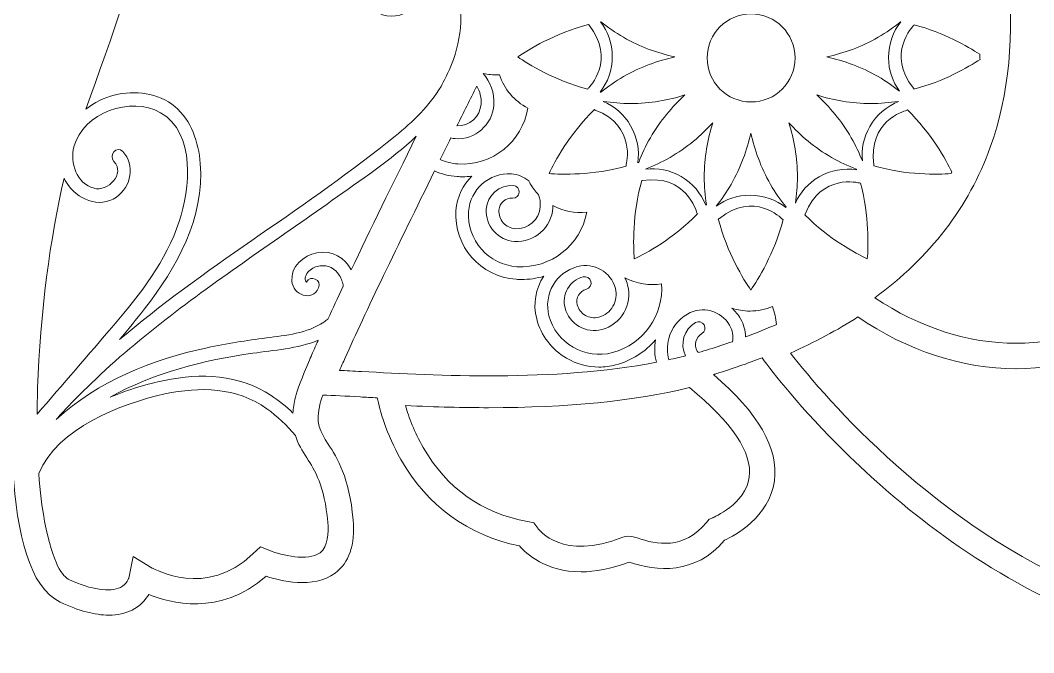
# Model space of a CAD drawing. Header units: millimetres. Extents: x -932 to 1965, y 102 to 615.
# Drawn here: x -296.1 to -136.5, y 102 to 201.6 of the extents above; entities that cross this region are included whole.
import ezdxf

# ---------------------------------------------------------------- set-up
doc = ezdxf.new("R2010")
doc.units = ezdxf.units.MM
doc.header["$MEASUREMENT"] = 0
doc.layers.add('Layer 3', color=7, linetype='Continuous')

msp = doc.modelspace()

# ---------------------------------------------------------------- linework, layer by layer
at = {"layer": 'Layer 3', "lineweight": 0}
for points, knots in [([(-36.4, 259.13), (-48.4, 274.08), (-58.77, 286.98), (-59.82, 300.35), (-61.13, 317.04), (-56.47, 330.49), (-45.98, 340.31), (-37.57, 348.19), (-25.46, 353.79), (-9.97, 356.96), (-9.97, 356.96), (-1.96, 358.59), (-1.96, 358.59), (-1.96, 358.59), (-10.03, 359.91), (-10.03, 359.91), (-10.22, 359.94), (-28.99, 362.92), (-51.86, 360.46), (-65.32, 359.02), (-77.56, 356), (-88.25, 351.5), (-101.68, 345.85), (-112.67, 337.82), (-120.93, 327.65), (-128.12, 318.79), (-132.84, 308.43), (-134.94, 296.87), (-136.74, 286.96), (-136.68, 275.85), (-134.74, 263.83), (-131.8, 245.6), (-124.97, 227.57), (-118.89, 212.93), (-118.87, 212.66), (-116.24, 206.62), (-115.33, 204.46), (-112.83, 198.58), (-110.68, 193.5), (-109.14, 189.24), (-104.93, 177.59), (-108.86, 165.07), (-119.16, 157.34), (-124.83, 153.09), (-131.96, 150.74), (-139.24, 150.73), (-139.24, 150.73), (-139.28, 150.73), (-139.28, 150.73), (-146.83, 150.73), (-154.48, 153.21), (-161.52, 157.9), (-152.81, 164.26), (-146.72, 172.18), (-143.33, 181.6), (-137.37, 198.16), (-139.76, 219.38), (-150.43, 244.66), (-159.11, 265.22), (-171.28, 283.75), (-177.83, 293.7), (-179.98, 296.98), (-181.57, 299.39), (-182.27, 300.7), (-182.21, 303.02), (-182.21, 305.42), (-182.25, 307.91), (-179.45, 306.36), (-176.87, 304.11), (-175.38, 300.84), (-175.38, 300.84), (-174.17, 298.17), (-174.17, 298.17), (-174.17, 298.17), (-172.71, 300.72), (-172.71, 300.72), (-172.56, 300.99), (-169.37, 306.71), (-171.46, 313.85), (-171.46, 313.85), (-162.58, 310.97), (-162.58, 310.97), (-162.58, 310.97), (-163.46, 313.75), (-163.46, 313.75), (-163.7, 314.5), (-168.59, 329.63), (-177.58, 337.05), (-177.58, 337.05), (-161.44, 336.63), (-161.44, 336.63), (-161.44, 336.63), (-162.84, 338.97), (-162.84, 338.97), (-163.02, 339.27), (-166.78, 345.42), (-177.08, 350.71), (-174.14, 351.19), (-171.74, 351.91), (-169.56, 353.18), (-169.56, 353.18), (-167.2, 354.56), (-167.2, 354.56), (-167.2, 354.56), (-177.9, 360.09), (-177.9, 360.09), (-173.87, 360.11), (-169.17, 360.53), (-166.96, 362.15), (-166.96, 362.15), (-164.22, 364.16), (-164.22, 364.16), (-164.22, 364.16), (-167.55, 364.83), (-167.55, 364.83), (-167.68, 364.85), (-177.34, 366.8), (-183.85, 369.14), (-161.93, 372.42), (-146.6, 377.17), (-146.44, 377.22), (-146.44, 377.22), (-141.65, 378.71), (-141.65, 378.71), (-141.65, 378.71), (-152.25, 381.74), (-152.25, 381.74), (-147.65, 383.83), (-142.81, 387.31), (-139.16, 390.23), (-139.06, 390.3), (-129.39, 398.15), (-129.04, 400.17), (-128.93, 400.8), (-129.21, 401.43), (-129.75, 401.76), (-130.74, 402.37), (-131.68, 401.67), (-132.5, 401.05), (-135.63, 398.7), (-145.97, 400.89), (-154.16, 403.47), (-151.15, 404.41), (-147.62, 406.06), (-145.66, 408.86), (-144.99, 409.82), (-144.25, 410.32), (-143.41, 410.4), (-141.84, 410.54), (-140.1, 409.19), (-139.56, 408.66), (-139.56, 408.66), (-134.6, 403.7), (-134.6, 403.7), (-134.6, 403.7), (-137.1, 410.25), (-137.1, 410.25), (-139.66, 416.98), (-143.62, 420.41), (-146.36, 422.07), (-134.16, 428.91), (-133.57, 442.11), (-133.55, 442.71), (-133.55, 442.71), (-133.5, 444.26), (-133.5, 444.26), (-133.5, 444.26), (-138.68, 444.26), (-138.68, 444.26), (-123.86, 456.31), (-120.54, 479.25), (-120.26, 481.42), (-106.05, 529.49), (-104.74, 541.47), (-107.28, 545.91), (-107.98, 547.14), (-109.04, 547.92), (-110.52, 548.28), (-123.37, 551.5), (-137.91, 544.21), (-147.85, 537.53), (-155.56, 532.35), (-161.77, 526.75), (-164.99, 523.56), (-164.91, 524.9), (-164.78, 526.5), (-164.63, 527.93), (-164.63, 527.93), (-163.93, 534.54), (-163.93, 534.54), (-163.93, 534.54), (-171.19, 522.68), (-171.19, 522.68), (-171.19, 522.68), (-177.22, 539.68), (-177.22, 539.68), (-177.22, 539.68), (-178.43, 534.86), (-178.43, 534.86), (-178.98, 532.66), (-179.7, 530.19), (-180.31, 528.38), (-185.93, 546.39), (-193.21, 550.45), (-193.53, 550.62), (-193.53, 550.62), (-195.64, 551.74), (-195.64, 551.74), (-195.64, 551.74), (-195.73, 549.35), (-195.73, 549.35), (-195.77, 548.47), (-196.08, 546.44), (-197.08, 545.04), (-201.88, 556.15), (-209.35, 561.18), (-209.68, 561.4), (-209.68, 561.4), (-210.96, 562.24), (-210.96, 562.24), (-210.96, 562.24), (-216.04, 554.19), (-216.04, 554.19), (-216.04, 554.19), (-221.67, 570.14), (-221.67, 570.14), (-221.67, 570.14), (-233.76, 559.5), (-233.76, 559.5), (-233.76, 559.5), (-235.45, 567.07), (-235.45, 567.07), (-235.45, 567.07), (-236.65, 567.07), (-236.65, 567.07), (-237.02, 567.07), (-245.18, 566.98), (-253.12, 559.43), (-252.88, 561.43), (-252.38, 564.26), (-251.83, 566.73), (-251.83, 566.73), (-251.45, 568.46), (-251.45, 568.46), (-251.45, 568.46), (-253.22, 568.55), (-253.22, 568.55), (-253.53, 568.57), (-260.49, 568.8), (-271.98, 560.03), (-273.51, 570.89), (-280.23, 608.41), (-290.76, 613.34), (-294.36, 615.02), (-298.38, 612.59), (-301.84, 609.99), (-302.49, 609.5), (-303.17, 608.94), (-303.85, 608.34), (-311.3, 601.73), (-319.71, 588.76), (-327.69, 575.73), (-339.94, 555.71), (-341.56, 529.21), (-341.72, 519.72), (-341.72, 519.72), (-349.21, 526.77), (-349.21, 526.77), (-349.21, 526.77), (-350.01, 524.68), (-350.01, 524.68), (-352.21, 518.9), (-351.94, 509.75), (-351.74, 503.07), (-351.68, 501.22), (-351.62, 499.21), (-351.65, 497.77), (-356.1, 501.61), (-364.76, 502.88), (-365.16, 502.94), (-365.16, 502.94), (-367.98, 503.34), (-367.98, 503.34), (-367.98, 503.34), (-366.72, 500.79), (-366.72, 500.79), (-366.7, 500.74), (-364.41, 496.04), (-364.41, 488.96), (-364.41, 486.06), (-363.43, 482.97), (-362.57, 480.25), (-361.74, 477.61), (-360.8, 474.62), (-361.52, 473.57), (-361.86, 473.07), (-362.78, 472.91), (-363.5, 472.87), (-370.65, 472.41), (-381.52, 482.24), (-381.63, 482.34), (-381.63, 482.34), (-384.25, 484.74), (-384.25, 484.74), (-384.25, 484.74), (-384.14, 481.18), (-384.14, 481.18), (-383.7, 467.6), (-379.11, 459.93), (-372.41, 451.96), (-374.14, 452.63), (-376.2, 453.55), (-378.02, 454.46), (-378.02, 454.46), (-382.12, 456.52), (-382.12, 456.52), (-382.12, 456.52), (-380.03, 452.44), (-380.03, 452.44), (-379.7, 451.79), (-371.76, 436.55), (-353.95, 418.74), (-353.44, 418.23), (-352.92, 417.72), (-352.4, 417.21), (-355.24, 416.99), (-359.74, 417.35), (-363.32, 421), (-363.32, 421), (-367.36, 425.12), (-367.36, 425.12), (-367.36, 425.12), (-365.84, 419.56), (-365.84, 419.56), (-365.73, 419.15), (-363.59, 411.56), (-358.23, 406.83), (-360.07, 406.76), (-362.01, 406.6), (-363.41, 406.24), (-363.41, 406.24), (-364.99, 405.83), (-364.99, 405.83), (-364.99, 405.83), (-364.45, 404.29), (-364.45, 404.29), (-364.32, 403.92), (-363.62, 402.34), (-360.51, 399.94), (-365.1, 399.71), (-371.6, 398.86), (-374.76, 396.04), (-376.44, 394.54), (-377.56, 393.36), (-378.46, 392.42), (-379.93, 390.86), (-380.54, 390.21), (-382.02, 389.84), (-382.02, 389.84), (-384.52, 389.22), (-384.52, 389.22), (-384.52, 389.22), (-382.73, 387.35), (-382.73, 387.35), (-382.57, 387.17), (-379.92, 384.48), (-375.17, 383.13), (-377.81, 381.74), (-380.28, 379.63), (-381.45, 376.46), (-381.45, 376.46), (-381.97, 375.06), (-381.97, 375.06), (-381.97, 375.06), (-380.58, 374.53), (-380.58, 374.53), (-380.29, 374.42), (-379.08, 373.98), (-377.48, 373.6), (-380.52, 371.81), (-383.7, 368.98), (-385.28, 364.61), (-388.1, 356.8), (-393.68, 356), (-393.9, 355.97), (-393.9, 355.97), (-401.29, 355.15), (-401.29, 355.15), (-401.29, 355.15), (-394.16, 353.04), (-394.16, 353.04), (-393.34, 352.8), (-388, 351.27), (-383.24, 351.03), (-386.07, 348.3), (-389.57, 343.94), (-390.76, 338.27), (-390.76, 338.27), (-391.18, 336.27), (-391.18, 336.27), (-391.18, 336.27), (-389.15, 336.46), (-389.15, 336.46), (-388.97, 336.48), (-385.48, 336.84), (-381.67, 338.85), (-382.48, 332.33), (-383.28, 317.9), (-376.14, 309.38), (-376.14, 309.38), (-374.2, 307.06), (-374.2, 307.06), (-374.2, 307.06), (-372.29, 315.46), (-372.29, 315.46), (-371.4, 312.91), (-370.16, 309.64), (-368.54, 306.09), (-373.3, 272.88), (-364.41, 241.4), (-356.55, 213.61), (-349.63, 189.11), (-343.65, 167.93), (-347.52, 149.8), (-352.04, 145.12), (-359.14, 136.68), (-358.34, 130.44), (-358.09, 128.47), (-357.03, 126.87), (-355.3, 125.83), (-352.26, 124), (-349.63, 124.01), (-347.68, 124.65), (-347.81, 122.06), (-347.44, 118.54), (-344.98, 116.36), (-342.3, 113.99), (-337.94, 113.88), (-332.03, 116.03), (-330.44, 114.78), (-326.43, 112.08), (-321.41, 112.08), (-320.75, 112.08), (-320.06, 112.13), (-319.36, 112.23), (-314.11, 113.02), (-309.49, 116.81), (-305.65, 123.49), (-301.15, 130.41), (-300.18, 137.67), (-300.72, 147.07), (-299.36, 147.07), (-298, 147), (-297.24, 146.95), (-297.29, 145.91), (-297.34, 144.87), (-297.37, 143.83), (-297.52, 139.66), (-297.53, 135.19), (-297.27, 130.89), (-297.28, 130.78), (-297.27, 130.69), (-297.26, 130.6), (-296.66, 120.96), (-294.69, 112.25), (-289.81, 109.97), (-286.9, 108.61), (-284.34, 107.93), (-282.15, 107.93), (-280.79, 107.93), (-279.58, 108.2), (-278.51, 108.73), (-277.24, 109.36), (-276.38, 110.31), (-275.84, 111.19), (-272.59, 109.85), (-264.68, 107.66), (-257.39, 114.05), (-255.26, 113.36), (-249.95, 112), (-246.53, 114.53), (-244.3, 116.16), (-243.35, 118.99), (-243.69, 122.93), (-244.26, 129.61), (-246.2, 132.65), (-247.61, 134.87), (-248.93, 136.93), (-249.65, 138.07), (-248.88, 141.32), (-248.82, 141.56), (-248.7, 141.96), (-248.47, 142.58), (-246.8, 142.52), (-244.8, 142.41), (-242.57, 142.29), (-241.71, 142.24), (-240.81, 142.19), (-239.89, 142.14), (-239.49, 140.27), (-238.47, 136.48), (-236.16, 132.43), (-232, 125.13), (-225.55, 120.44), (-217.5, 118.84), (-216.44, 117.62), (-213.34, 114.75), (-207.77, 114.75), (-205.62, 114.75), (-203.11, 115.17), (-200.21, 116.28), (-195.9, 114.8), (-189.83, 114.23), (-185.17, 119.72), (-183.66, 120.41), (-178.13, 123.33), (-177.33, 129.08), (-176.63, 134.16), (-179.86, 139.78), (-186.94, 145.81), (-186.77, 145.86), (-186.59, 145.91), (-186.41, 145.96), (-183.93, 146.73), (-181.56, 147.55), (-179.28, 148.44), (-177.65, 146.22), (-173.19, 140.46), (-166.24, 133.62), (-158.19, 125.68), (-145.16, 114.81), (-128.84, 108.05), (-120.27, 104.49), (-107.21, 102.01), (-92.62, 102.01), (-73.42, 102.01), (-51.59, 106.31), (-33.86, 118.13), (-23.86, 124.8), (-16.03, 133.35), (-10.59, 143.55), (-4.5, 154.97), (-1.4, 168.52), (-1.37, 183.83), (-1.31, 215.45), (-19.95, 238.66), (-36.4, 259.13)], [0, 0, 0, 0, 1, 1, 1, 2, 2, 2, 3, 3, 3, 4, 4, 4, 5, 5, 5, 6, 6, 6, 7, 7, 7, 8, 8, 8, 9, 9, 9, 10, 10, 10, 11, 11, 11, 12, 12, 12, 13, 13, 13, 14, 14, 14, 15, 15, 15, 16, 16, 16, 17, 17, 17, 18, 18, 18, 19, 19, 19, 20, 20, 20, 21, 21, 21, 22, 22, 22, 23, 23, 23, 24, 24, 24, 25, 25, 25, 26, 26, 26, 27, 27, 27, 28, 28, 28, 29, 29, 29, 30, 30, 30, 31, 31, 31, 32, 32, 32, 33, 33, 33, 34, 34, 34, 35, 35, 35, 36, 36, 36, 37, 37, 37, 38, 38, 38, 39, 39, 39, 40, 40, 40, 41, 41, 41, 42, 42, 42, 43, 43, 43, 44, 44, 44, 45, 45, 45, 46, 46, 46, 47, 47, 47, 48, 48, 48, 49, 49, 49, 50, 50, 50, 51, 51, 51, 52, 52, 52, 53, 53, 53, 54, 54, 54, 55, 55, 55, 56, 56, 56, 57, 57, 57, 58, 58, 58, 59, 59, 59, 60, 60, 60, 61, 61, 61, 62, 62, 62, 63, 63, 63, 64, 64, 64, 65, 65, 65, 66, 66, 66, 67, 67, 67, 68, 68, 68, 69, 69, 69, 70, 70, 70, 71, 71, 71, 72, 72, 72, 73, 73, 73, 74, 74, 74, 75, 75, 75, 76, 76, 76, 77, 77, 77, 78, 78, 78, 79, 79, 79, 80, 80, 80, 81, 81, 81, 82, 82, 82, 83, 83, 83, 84, 84, 84, 85, 85, 85, 86, 86, 86, 87, 87, 87, 88, 88, 88, 89, 89, 89, 90, 90, 90, 91, 91, 91, 92, 92, 92, 93, 93, 93, 94, 94, 94, 95, 95, 95, 96, 96, 96, 97, 97, 97, 98, 98, 98, 99, 99, 99, 100, 100, 100, 101, 101, 101, 102, 102, 102, 103, 103, 103, 104, 104, 104, 105, 105, 105, 106, 106, 106, 107, 107, 107, 108, 108, 108, 109, 109, 109, 110, 110, 110, 111, 111, 111, 112, 112, 112, 113, 113, 113, 114, 114, 114, 115, 115, 115, 116, 116, 116, 117, 117, 117, 118, 118, 118, 119, 119, 119, 120, 120, 120, 121, 121, 121, 122, 122, 122, 123, 123, 123, 124, 124, 124, 125, 125, 125, 126, 126, 126, 127, 127, 127, 128, 128, 128, 129, 129, 129, 130, 130, 130, 131, 131, 131, 132, 132, 132, 133, 133, 133, 134, 134, 134, 135, 135, 135, 136, 136, 136, 137, 137, 137, 138, 138, 138, 139, 139, 139, 140, 140, 140, 141, 141, 141, 142, 142, 142, 143, 143, 143, 144, 144, 144, 145, 145, 145, 146, 146, 146, 147, 147, 147, 148, 148, 148, 149, 149, 149, 150, 150, 150, 151, 151, 151, 152, 152, 152, 153, 153, 153, 154, 154, 154, 155, 155, 155, 156, 156, 156, 157, 157, 157, 158, 158, 158, 159, 159, 159, 160, 160, 160, 161, 161, 161, 162, 162, 162, 163, 163, 163, 164, 164, 164, 165, 165, 165, 166, 166, 166, 167, 167, 167, 168, 168, 168, 169, 169, 169, 170, 170, 170, 171, 171, 171, 172, 172, 172, 173, 173, 173, 174, 174, 174, 175, 175, 175, 176, 176, 176, 177, 177, 177, 178, 178, 178, 179, 179, 179, 180, 180, 180, 181, 181, 181, 182, 182, 182, 182]), ([(-267.76, 179.05), (-268.03, 182.34), (-269.14, 185.84), (-271.76, 188.01), (-274.37, 190.17), (-278.09, 190.61), (-281.3, 189.8), (-282.89, 189.41), (-284.44, 188.62), (-285.8, 187.57), (-277.65, 209.53), (-269.01, 238.89), (-267.64, 243.57), (-258.59, 250.79), (-256.76, 256.31), (-256.01, 260.84), (-255.53, 260.15), (-255.18, 259.31), (-255.18, 258.31), (-255.18, 258.31), (-255.18, 254.72), (-255.18, 254.72), (-255.18, 254.72), (-251.81, 255.96), (-251.81, 255.96), (-251.26, 256.16), (-238.54, 261.02), (-230.37, 278.7), (-229.28, 276.89), (-228.3, 274.63), (-228.3, 272.36), (-228.3, 272.36), (-228.3, 267.55), (-228.3, 267.55), (-228.3, 267.55), (-224.36, 270.32), (-224.36, 270.32), (-224.11, 270.49), (-218.49, 274.54), (-215.02, 284.3), (-213.59, 282.64), (-211.94, 280.46), (-210.67, 278.03), (-210.67, 278.03), (-207.59, 272.11), (-207.59, 272.11), (-207.59, 272.11), (-206.02, 278.6), (-206.02, 278.6), (-205.95, 278.91), (-204.36, 285.65), (-205.16, 292.61), (-202.64, 290.74), (-199.96, 288.29), (-198.72, 285.62), (-198.72, 285.62), (-196.21, 280.18), (-196.21, 280.18), (-196.21, 280.18), (-194.11, 285.79), (-194.11, 285.79), (-193.97, 286.17), (-190.68, 295.15), (-191.72, 309.99), (-190.2, 309.74), (-188.27, 309.33), (-186.27, 308.61), (-185.76, 284.58), (-189.62, 269.5), (-202.62, 244.54), (-204.63, 240.67), (-207.21, 235.68), (-210.13, 230), (-210.95, 231.52), (-212.4, 232.79), (-213.99, 233.34), (-217.8, 234.65), (-221.76, 232.97), (-224.08, 229.8), (-226.94, 225.88), (-227.13, 220.97), (-226.87, 216.3), (-226.73, 213.9), (-226.58, 211.52), (-226.5, 209.15), (-226.58, 209.28), (-226.65, 209.41), (-226.74, 209.54), (-229.02, 212.99), (-233.25, 215.06), (-237.3, 213.55), (-241.18, 212.1), (-243.7, 207.29), (-240.8, 203.71), (-238.14, 200.44), (-232.26, 202.98), (-233.67, 207.21), (-234.1, 208.5), (-236.1, 207.81), (-235.67, 206.52), (-235.28, 205.36), (-236.42, 204.19), (-237.6, 204.2), (-238.59, 204.2), (-239.35, 205.08), (-239.68, 205.93), (-240.41, 207.86), (-239.45, 209.84), (-237.81, 210.94), (-233.96, 213.5), (-229.43, 210.78), (-227.74, 207.01), (-225.89, 202.9), (-226.81, 197.88), (-228.48, 193.85), (-228.92, 192.96), (-229.37, 192.07), (-229.81, 191.18), (-231.65, 188.11), (-234.24, 185.64), (-237.06, 183.35), (-250.68, 172.28), (-265.98, 163.46), (-279.45, 152.17), (-279.79, 151.88), (-280.13, 151.6), (-280.46, 151.31), (-279.14, 152.9), (-277.83, 154.5), (-276.55, 156.13), (-271.47, 162.63), (-267.06, 170.52), (-267.76, 179.05)], [0, 0, 0, 0, 1, 1, 1, 2, 2, 2, 3, 3, 3, 4, 4, 4, 5, 5, 5, 6, 6, 6, 7, 7, 7, 8, 8, 8, 9, 9, 9, 10, 10, 10, 11, 11, 11, 12, 12, 12, 13, 13, 13, 14, 14, 14, 15, 15, 15, 16, 16, 16, 17, 17, 17, 18, 18, 18, 19, 19, 19, 20, 20, 20, 21, 21, 21, 22, 22, 22, 23, 23, 23, 24, 24, 24, 25, 25, 25, 26, 26, 26, 27, 27, 27, 28, 28, 28, 29, 29, 29, 30, 30, 30, 31, 31, 31, 32, 32, 32, 33, 33, 33, 34, 34, 34, 35, 35, 35, 36, 36, 36, 37, 37, 37, 38, 38, 38, 39, 39, 39, 40, 40, 40, 41, 41, 41, 42, 42, 42, 43, 43, 43, 44, 44, 44, 44]), ([(-14.12, 145.43), (-19.24, 135.82), (-26.63, 127.76), (-36.08, 121.46), (-52.74, 110.35), (-72, 107.05), (-85.21, 106.24), (-100.93, 105.28), (-116.67, 107.33), (-127.31, 111.74), (-151.91, 121.93), (-169.09, 141.86), (-174.82, 149.19), (-170.99, 150.89), (-167.42, 152.8), (-164.18, 154.87), (-156.36, 149.54), (-147.76, 146.73), (-139.28, 146.73), (-139.28, 146.73), (-139.23, 146.73), (-139.23, 146.73), (-131.1, 146.74), (-123.12, 149.37), (-116.76, 154.14), (-105.02, 162.95), (-100.56, 177.26), (-105.38, 190.6), (-106.95, 194.97), (-109.13, 200.09), (-111.65, 206.03), (-113.25, 209.8), (-114.99, 213.91), (-116.76, 218.28), (-115.75, 232.04), (-106.96, 244.13), (-95.48, 251.71), (-83.47, 259.63), (-68.13, 262.83), (-54.05, 259.51), (-46.4, 257.7), (-39.91, 253.71), (-33.62, 249.23), (-19.34, 231.06), (-5.32, 210.38), (-5.37, 183.84), (-5.4, 169.19), (-8.34, 156.27), (-14.12, 145.43)], [0, 0, 0, 0, 1, 1, 1, 2, 2, 2, 3, 3, 3, 4, 4, 4, 5, 5, 5, 6, 6, 6, 7, 7, 7, 8, 8, 8, 9, 9, 9, 10, 10, 10, 11, 11, 11, 12, 12, 12, 13, 13, 13, 14, 14, 14, 15, 15, 15, 16, 16, 16, 16]), ([(-204.65, 201.36), (-203.57, 200.48), (-202.39, 199.65), (-201.11, 198.91), (-198.45, 197.37), (-195.66, 196.41), (-193.04, 195.81), (-195.66, 195.21), (-198.45, 194.25), (-201.11, 192.71), (-202.39, 191.97), (-203.57, 191.14), (-204.65, 190.26), (-204.69, 190.27), (-204.73, 190.28), (-204.77, 190.29), (-203.58, 191.83), (-202.86, 193.77), (-202.86, 195.87), (-202.86, 197.92), (-203.54, 199.82), (-204.7, 201.35), (-204.68, 201.35), (-204.67, 201.36), (-204.65, 201.36)], [0, 0, 0, 0, 1, 1, 1, 2, 2, 2, 3, 3, 3, 4, 4, 4, 5, 5, 5, 6, 6, 6, 7, 7, 7, 8, 8, 8, 8]), ([(-187.93, 195.65), (-187.93, 199.48), (-184.83, 202.58), (-181, 202.58), (-177.18, 202.58), (-174.07, 199.48), (-174.07, 195.65), (-174.07, 191.82), (-177.18, 188.72), (-181, 188.72), (-184.83, 188.72), (-187.93, 191.82), (-187.93, 195.65)], [0, 0, 0, 0, 1, 1, 1, 2, 2, 2, 3, 3, 3, 4, 4, 4, 4]), ([(-157.62, 190.4), (-158.66, 191.23), (-159.78, 192.01), (-160.99, 192.71), (-163.65, 194.25), (-166.43, 195.21), (-169.05, 195.81), (-166.43, 196.41), (-163.65, 197.37), (-160.99, 198.91), (-159.71, 199.65), (-158.53, 200.48), (-157.45, 201.36), (-157.44, 201.36), (-157.43, 201.36), (-157.42, 201.35), (-158.63, 199.81), (-159.36, 197.86), (-159.36, 195.74), (-159.36, 193.75), (-158.71, 191.9), (-157.62, 190.4)], [0, 0, 0, 0, 1, 1, 1, 2, 2, 2, 3, 3, 3, 4, 4, 4, 5, 5, 5, 6, 6, 6, 7, 7, 7, 7]), ([(-206.59, 200.92), (-206.57, 200.89), (-206.56, 200.85), (-206.53, 200.82), (-202.22, 195.39), (-206.46, 191.07), (-206.65, 190.88), (-206.69, 190.84), (-206.72, 190.79), (-206.74, 190.74), (-212.01, 192.12), (-216.13, 194.7), (-217.74, 195.81), (-216.12, 196.93), (-211.93, 199.55), (-206.59, 200.92)], [0, 0, 0, 0, 1, 1, 1, 2, 2, 2, 3, 3, 3, 4, 4, 4, 5, 5, 5, 5]), ([(-144.93, 195.42), (-146.83, 194.18), (-150.63, 191.97), (-155.37, 190.73), (-155.38, 190.79), (-155.4, 190.85), (-155.44, 190.9), (-159.76, 196.32), (-155.51, 200.65), (-155.33, 200.83), (-155.32, 200.84), (-155.31, 200.86), (-155.3, 200.87), (-150.65, 199.64), (-146.9, 197.48), (-144.99, 196.24), (-144.99, 195.96), (-144.97, 195.69), (-144.93, 195.42)], [0, 0, 0, 0, 1, 1, 1, 2, 2, 2, 3, 3, 3, 4, 4, 4, 5, 5, 5, 6, 6, 6, 6]), ([(-228.28, 183.05), (-228.06, 183.01), (-227.83, 182.97), (-227.59, 182.95), (-224.46, 182.74), (-221.74, 185.12), (-221.53, 188.26), (-221.41, 190.14), (-222.06, 191.89), (-223.21, 193.21), (-223.21, 193.21), (-223.2, 193.21), (-223.2, 193.21), (-222.43, 193.06), (-221.64, 192.98), (-220.84, 192.98), (-220.77, 192.98), (-220.71, 192.99), (-220.64, 192.99), (-219.89, 190.72), (-218.27, 188.85), (-216.17, 187.76), (-217.01, 182.49), (-221.76, 178.62), (-227.19, 178.97), (-228.18, 179.04), (-229.11, 179.28), (-229.96, 179.66), (-229.41, 180.78), (-228.85, 181.92), (-228.28, 183.05)], [0, 0, 0, 0, 1, 1, 1, 2, 2, 2, 3, 3, 3, 4, 4, 4, 5, 5, 5, 6, 6, 6, 7, 7, 7, 8, 8, 8, 9, 9, 9, 10, 10, 10, 10]), ([(-223.53, 188.39), (-223.66, 186.4), (-225.36, 184.88), (-227.34, 184.95), (-226.31, 187.02), (-225.26, 189.11), (-224.21, 191.21), (-223.7, 190.37), (-223.46, 189.39), (-223.53, 188.39)], [0, 0, 0, 0, 1, 1, 1, 2, 2, 2, 3, 3, 3, 3]), ([(-293.37, 143.69), (-292.98, 155.25), (-291.38, 167.6), (-289.21, 176.74), (-289.09, 176.5), (-288.96, 176.26), (-288.81, 176.02), (-287.2, 173.44), (-283.69, 171.84), (-280.97, 173.75), (-278.62, 175.41), (-277.94, 178.8), (-279.97, 180.94), (-280.91, 181.92), (-282.28, 180.31), (-281.35, 179.33), (-279.5, 177.39), (-282.36, 174.56), (-284.49, 175.13), (-287.23, 175.86), (-288.31, 179.18), (-287.65, 181.67), (-286.2, 187.04), (-278.72, 189.71), (-274.02, 187.02), (-268.41, 183.82), (-269.4, 174.98), (-271.08, 169.88), (-273.11, 163.7), (-277.21, 158.49), (-281.38, 153.6), (-285.38, 148.9), (-289.42, 144.24), (-293.46, 139.57), (-293.45, 140.92), (-293.42, 142.29), (-293.37, 143.69)], [0, 0, 0, 0, 1, 1, 1, 2, 2, 2, 3, 3, 3, 4, 4, 4, 5, 5, 5, 6, 6, 6, 7, 7, 7, 8, 8, 8, 9, 9, 9, 10, 10, 10, 11, 11, 11, 12, 12, 12, 12]), ([(-199.98, 184.98), (-201, 186.75), (-202.53, 188.05), (-204.28, 188.8), (-204.27, 188.81), (-204.27, 188.81), (-204.26, 188.82), (-202.88, 188.6), (-201.45, 188.47), (-199.97, 188.47), (-196.9, 188.47), (-194, 189.02), (-191.43, 189.82), (-193.4, 187.99), (-195.33, 185.76), (-196.87, 183.09), (-197.61, 181.81), (-198.22, 180.51), (-198.71, 179.2), (-198.76, 179.19), (-198.8, 179.17), (-198.85, 179.16), (-198.57, 181.1), (-198.92, 183.15), (-199.98, 184.98)], [0, 0, 0, 0, 1, 1, 1, 2, 2, 2, 3, 3, 3, 4, 4, 4, 5, 5, 5, 6, 6, 6, 7, 7, 7, 8, 8, 8, 8]), ([(-163.48, 179.44), (-163.96, 180.66), (-164.53, 181.89), (-165.22, 183.09), (-166.76, 185.76), (-168.69, 187.99), (-170.66, 189.82), (-168.09, 189.02), (-165.2, 188.47), (-162.12, 188.47), (-160.65, 188.47), (-159.21, 188.6), (-157.84, 188.82), (-157.82, 188.8), (-157.81, 188.79), (-157.79, 188.78), (-159.63, 188.04), (-161.24, 186.72), (-162.3, 184.88), (-163.29, 183.17), (-163.66, 181.27), (-163.48, 179.44)], [0, 0, 0, 0, 1, 1, 1, 2, 2, 2, 3, 3, 3, 4, 4, 4, 5, 5, 5, 6, 6, 6, 7, 7, 7, 7]), ([(-200.68, 178.59), (-205.97, 177.13), (-210.87, 177.3), (-212.83, 177.46), (-211.98, 179.26), (-209.64, 183.65), (-205.67, 187.52), (-205.63, 187.49), (-205.6, 187.47), (-205.55, 187.45), (-199.1, 184.91), (-200.62, 179.04), (-200.68, 178.79), (-200.7, 178.72), (-200.7, 178.66), (-200.68, 178.59)], [0, 0, 0, 0, 1, 1, 1, 2, 2, 2, 3, 3, 3, 4, 4, 4, 5, 5, 5, 5]), ([(-149.51, 177.44), (-151.64, 177.29), (-156.48, 177.18), (-161.66, 178.66), (-161.65, 178.71), (-161.64, 178.76), (-161.65, 178.82), (-162.68, 185.67), (-156.84, 187.3), (-156.59, 187.36), (-156.51, 187.38), (-156.44, 187.43), (-156.39, 187.49), (-152.6, 183.78), (-150.31, 179.61), (-149.38, 177.7), (-149.43, 177.62), (-149.47, 177.53), (-149.51, 177.44)], [0, 0, 0, 0, 1, 1, 1, 2, 2, 2, 3, 3, 3, 4, 4, 4, 5, 5, 5, 6, 6, 6, 6]), ([(-188.04, 172.6), (-188.07, 172.56), (-188.1, 172.53), (-188.14, 172.49), (-188.87, 174.32), (-190.2, 175.94), (-192.04, 177), (-193.79, 178.01), (-195.74, 178.37), (-197.62, 178.16), (-196.33, 178.65), (-195.03, 179.26), (-193.77, 179.99), (-191.1, 181.53), (-188.87, 183.45), (-187.04, 185.42), (-187.84, 182.86), (-188.39, 179.96), (-188.39, 176.89), (-188.39, 175.41), (-188.26, 173.98), (-188.04, 172.6)], [0, 0, 0, 0, 1, 1, 1, 2, 2, 2, 3, 3, 3, 4, 4, 4, 5, 5, 5, 6, 6, 6, 7, 7, 7, 7]), ([(-168.33, 179.99), (-167.05, 179.25), (-165.74, 178.64), (-164.44, 178.14), (-164.43, 178.12), (-164.42, 178.09), (-164.41, 178.06), (-166.37, 178.35), (-168.44, 178), (-170.29, 176.94), (-172, 175.95), (-173.27, 174.48), (-174.03, 172.81), (-173.82, 174.12), (-173.7, 175.48), (-173.7, 176.89), (-173.7, 179.96), (-174.26, 182.86), (-175.05, 185.42), (-173.23, 183.45), (-171, 181.53), (-168.33, 179.99)], [0, 0, 0, 0, 1, 1, 1, 2, 2, 2, 3, 3, 3, 4, 4, 4, 5, 5, 5, 6, 6, 6, 7, 7, 7, 7]), ([(-175.52, 172.09), (-177.08, 173.32), (-179.04, 174.05), (-181.17, 174.05), (-183.16, 174.05), (-185, 173.41), (-186.51, 172.32), (-185.66, 173.37), (-184.86, 174.51), (-184.15, 175.75), (-182.61, 178.41), (-181.65, 181.2), (-181.05, 183.81), (-180.45, 181.2), (-179.48, 178.41), (-177.95, 175.75), (-177.21, 174.47), (-176.38, 173.29), (-175.5, 172.21), (-175.51, 172.17), (-175.52, 172.13), (-175.52, 172.09)], [0, 0, 0, 0, 1, 1, 1, 2, 2, 2, 3, 3, 3, 4, 4, 4, 5, 5, 5, 6, 6, 6, 7, 7, 7, 7]), ([(-248.31, 154.06), (-250.96, 152.27), (-254.26, 151.98), (-257.35, 151.58), (-260.48, 151.18), (-263.6, 150.69), (-266.69, 150.03), (-275.32, 148.19), (-283.95, 144.73), (-290.43, 138.74), (-288.92, 140.51), (-287.25, 142.16), (-285.64, 143.74), (-281.76, 147.55), (-277.61, 151.06), (-273.32, 154.39), (-264.79, 161.03), (-255.75, 166.95), (-246.96, 173.24), (-242.6, 176.36), (-237.77, 179.52), (-233.73, 183.33), (-237.49, 175.75), (-241.02, 168.53), (-244, 162.29), (-245, 164.17), (-246.87, 165.43), (-249.42, 164.96), (-251.5, 164.58), (-253.55, 162.82), (-253.33, 160.52), (-253.12, 158.33), (-250.19, 157.18), (-249.12, 159.44), (-248.54, 160.67), (-250.44, 161.6), (-251.03, 160.37), (-251.27, 160.6), (-251.31, 160.88), (-251.17, 161.22), (-251.07, 161.56), (-250.89, 161.85), (-250.64, 162.1), (-250.19, 162.57), (-249.51, 162.83), (-248.88, 162.91), (-247.62, 163.08), (-246.52, 162.5), (-245.86, 161.43), (-245.51, 160.87), (-245.31, 160.28), (-245.24, 159.7), (-246.1, 157.88), (-246.91, 156.16), (-247.65, 154.55), (-247.86, 154.38), (-248.08, 154.21), (-248.31, 154.06)], [0, 0, 0, 0, 1, 1, 1, 2, 2, 2, 3, 3, 3, 4, 4, 4, 5, 5, 5, 6, 6, 6, 7, 7, 7, 8, 8, 8, 9, 9, 9, 10, 10, 10, 11, 11, 11, 12, 12, 12, 13, 13, 13, 14, 14, 14, 15, 15, 15, 16, 16, 16, 17, 17, 17, 18, 18, 18, 19, 19, 19, 19]), ([(-242.35, 146.28), (-243.67, 146.35), (-244.79, 146.42), (-245.81, 146.47), (-245.54, 147.09), (-245.25, 147.74), (-244.94, 148.44), (-241.78, 155.51), (-236.66, 166.12), (-230.85, 177.87), (-229.77, 177.38), (-228.58, 177.06), (-227.32, 176.98), (-227.04, 176.96), (-226.76, 176.95), (-226.48, 176.95), (-225.97, 176.95), (-225.47, 176.98), (-224.97, 177.05), (-226.4, 175.66), (-227.34, 173.76), (-227.49, 171.62), (-227.86, 166.02), (-223.61, 161.17), (-218.01, 160.8), (-217.73, 160.78), (-217.45, 160.77), (-217.18, 160.77), (-215.96, 160.77), (-214.78, 160.95), (-213.66, 161.28), (-214.92, 159.37), (-215.4, 156.95), (-214.77, 154.56), (-214.08, 151.94), (-212.4, 149.74), (-210.06, 148.37), (-208.48, 147.45), (-206.73, 146.98), (-204.96, 146.98), (-204.08, 146.98), (-203.21, 147.1), (-202.34, 147.32), (-199.8, 148), (-197.65, 149.41), (-196.06, 151.27), (-196.27, 150.09), (-196.22, 148.89), (-195.92, 147.74), (-212.22, 144.62), (-230.64, 145.64), (-242.35, 146.28)], [0, 0, 0, 0, 1, 1, 1, 2, 2, 2, 3, 3, 3, 4, 4, 4, 5, 5, 5, 6, 6, 6, 7, 7, 7, 8, 8, 8, 9, 9, 9, 10, 10, 10, 11, 11, 11, 12, 12, 12, 13, 13, 13, 14, 14, 14, 15, 15, 15, 16, 16, 16, 17, 17, 17, 17]), ([(-218.75, 177.39), (-217.72, 177.32), (-216.78, 176.93), (-216.03, 176.32), (-215.95, 176.17), (-215.87, 176.01), (-215.78, 175.85), (-215.41, 175.21), (-214.96, 174.62), (-214.47, 174.11), (-214.26, 173.51), (-214.17, 172.87), (-214.21, 172.21), (-214.35, 170.18), (-216.11, 168.63), (-218.15, 168.77), (-218.88, 168.81), (-219.55, 169.15), (-220.04, 169.7), (-220.52, 170.25), (-220.76, 170.96), (-220.71, 171.7), (-220.64, 172.8), (-219.68, 173.63), (-218.58, 173.57), (-218.03, 173.53), (-217.55, 173.95), (-217.52, 174.5), (-217.48, 175.05), (-217.9, 175.52), (-218.45, 175.56), (-220.65, 175.71), (-222.56, 174.03), (-222.71, 171.83), (-222.79, 170.56), (-222.38, 169.34), (-221.54, 168.38), (-220.7, 167.43), (-219.55, 166.85), (-218.28, 166.77), (-215.14, 166.56), (-212.43, 168.94), (-212.22, 172.08), (-212.21, 172.18), (-212.22, 172.29), (-212.21, 172.4), (-210.6, 171.53), (-208.74, 171.15), (-206.9, 171.35), (-207.84, 166.19), (-212.53, 162.44), (-217.88, 162.79), (-220.06, 162.94), (-222.05, 163.92), (-223.49, 165.56), (-224.92, 167.2), (-225.64, 169.31), (-225.49, 171.48), (-225.26, 174.97), (-222.24, 177.61), (-218.75, 177.39)], [0, 0, 0, 0, 1, 1, 1, 2, 2, 2, 3, 3, 3, 4, 4, 4, 5, 5, 5, 6, 6, 6, 7, 7, 7, 8, 8, 8, 9, 9, 9, 10, 10, 10, 11, 11, 11, 12, 12, 12, 13, 13, 13, 14, 14, 14, 15, 15, 15, 16, 16, 16, 17, 17, 17, 18, 18, 18, 19, 19, 19, 20, 20, 20, 20]), ([(-199.4, 164.03), (-199.56, 166.01), (-199.73, 171), (-198.22, 176.35), (-198.18, 176.35), (-198.14, 176.34), (-198.1, 176.35), (-191.24, 177.37), (-189.62, 171.53), (-189.55, 171.28), (-189.53, 171.2), (-189.49, 171.14), (-189.43, 171.09), (-193.28, 167.18), (-197.62, 164.87), (-199.4, 164.03)], [0, 0, 0, 0, 1, 1, 1, 2, 2, 2, 3, 3, 3, 4, 4, 4, 5, 5, 5, 5]), ([(-162.7, 164.03), (-164.46, 164.86), (-168.73, 167.12), (-172.55, 170.97), (-172.52, 171), (-172.5, 171.04), (-172.49, 171.07), (-169.95, 177.52), (-164.08, 176.01), (-163.83, 175.94), (-163.81, 175.93), (-163.79, 175.94), (-163.76, 175.94), (-162.37, 170.74), (-162.54, 165.96), (-162.7, 164.03)], [0, 0, 0, 0, 1, 1, 1, 2, 2, 2, 3, 3, 3, 4, 4, 4, 5, 5, 5, 5]), ([(-181.05, 159.11), (-182.17, 160.74), (-184.8, 164.95), (-186.17, 170.31), (-186.1, 170.32), (-186.04, 170.34), (-185.99, 170.38), (-180.56, 174.7), (-176.24, 170.45), (-176.06, 170.27), (-176.02, 170.24), (-175.99, 170.22), (-175.95, 170.2), (-177.33, 164.89), (-179.93, 160.73), (-181.05, 159.11)], [0, 0, 0, 0, 1, 1, 1, 2, 2, 2, 3, 3, 3, 4, 4, 4, 5, 5, 5, 5]), ([(-208.33, 162.81), (-205.73, 163.5), (-203.06, 161.95), (-202.38, 159.35), (-202.13, 158.4), (-202.26, 157.4), (-202.76, 156.55), (-203.25, 155.7), (-204.05, 155.09), (-205.01, 154.84), (-205.72, 154.65), (-206.46, 154.75), (-207.1, 155.12), (-207.73, 155.49), (-208.19, 156.08), (-208.38, 156.8), (-208.66, 157.86), (-208.02, 158.96), (-206.95, 159.25), (-206.42, 159.39), (-206.1, 159.93), (-206.24, 160.47), (-206.38, 161), (-206.93, 161.32), (-207.46, 161.18), (-208.49, 160.91), (-209.36, 160.25), (-209.9, 159.32), (-210.44, 158.4), (-210.58, 157.32), (-210.31, 156.29), (-209.99, 155.06), (-209.2, 154.03), (-208.1, 153.39), (-207.01, 152.75), (-205.73, 152.58), (-204.5, 152.9), (-203.03, 153.29), (-201.8, 154.23), (-201.03, 155.54), (-200.26, 156.86), (-200.06, 158.39), (-200.45, 159.86), (-200.55, 160.28), (-200.7, 160.67), (-200.88, 161.04), (-199.04, 160.06), (-197.01, 159.78), (-195.09, 160.1), (-194.74, 155.19), (-197.92, 150.56), (-202.85, 149.26), (-204.96, 148.7), (-207.16, 149), (-209.05, 150.1), (-210.93, 151.2), (-212.28, 152.96), (-212.84, 155.07), (-213.73, 158.45), (-211.71, 161.92), (-208.33, 162.81)], [0, 0, 0, 0, 1, 1, 1, 2, 2, 2, 3, 3, 3, 4, 4, 4, 5, 5, 5, 6, 6, 6, 7, 7, 7, 8, 8, 8, 9, 9, 9, 10, 10, 10, 11, 11, 11, 12, 12, 12, 13, 13, 13, 14, 14, 14, 15, 15, 15, 16, 16, 16, 17, 17, 17, 18, 18, 18, 19, 19, 19, 20, 20, 20, 20]), ([(-183.95, 150.98), (-185.14, 150.57), (-186.35, 150.17), (-187.59, 149.79), (-188.16, 149.61), (-188.74, 149.44), (-189.33, 149.28), (-189.38, 149.35), (-189.44, 149.43), (-189.49, 149.51), (-190.04, 150.47), (-189.71, 151.7), (-188.76, 152.25), (-188.28, 152.53), (-188.12, 153.14), (-188.39, 153.62), (-188.67, 154.1), (-189.28, 154.26), (-189.76, 153.98), (-191.59, 152.92), (-192.26, 150.62), (-191.34, 148.75), (-192.2, 148.53), (-193.07, 148.33), (-193.95, 148.14), (-194.26, 149.22), (-194.27, 150.37), (-193.97, 151.48), (-193.54, 153.11), (-192.49, 154.48), (-191.03, 155.33), (-188.71, 156.68), (-185.72, 155.88), (-184.38, 153.56), (-183.92, 152.77), (-183.77, 151.86), (-183.95, 150.98)], [0, 0, 0, 0, 1, 1, 1, 2, 2, 2, 3, 3, 3, 4, 4, 4, 5, 5, 5, 6, 6, 6, 7, 7, 7, 8, 8, 8, 9, 9, 9, 10, 10, 10, 11, 11, 11, 12, 12, 12, 12]), ([(-181.88, 151.72), (-181.88, 152.71), (-182.14, 153.69), (-182.65, 154.56), (-183.03, 155.23), (-183.51, 155.79), (-184.05, 156.27), (-183.15, 155.97), (-182.18, 155.8), (-181.17, 155.8), (-179.92, 155.8), (-178.74, 156.06), (-177.65, 156.51), (-177.3, 155.6), (-177.09, 154.65), (-177, 153.71), (-178.57, 153.01), (-180.2, 152.35), (-181.88, 151.72)], [0, 0, 0, 0, 1, 1, 1, 2, 2, 2, 3, 3, 3, 4, 4, 4, 5, 5, 5, 6, 6, 6, 6]), ([(-249.51, 150.48), (-249.89, 149.62), (-250.24, 148.83), (-250.56, 148.09), (-251.8, 145.2), (-252.51, 143.34), (-252.77, 142.24), (-252.99, 141.32), (-253.12, 140.49), (-253.17, 139.74), (-254.23, 140.77), (-255.38, 141.7), (-256.61, 142.52), (-261.63, 145.85), (-267.67, 146.06), (-273.41, 144.88), (-276.06, 144.33), (-279.05, 143.46), (-281.97, 142.24), (-275.17, 146.06), (-267.21, 148.06), (-259.49, 149.16), (-256.25, 149.63), (-252.39, 149.89), (-249.18, 151.2), (-249.29, 150.96), (-249.4, 150.71), (-249.51, 150.48)], [0, 0, 0, 0, 1, 1, 1, 2, 2, 2, 3, 3, 3, 4, 4, 4, 5, 5, 5, 6, 6, 6, 7, 7, 7, 8, 8, 8, 9, 9, 9, 9]), ([(-247.67, 122.58), (-247.53, 120.9), (-247.62, 118.69), (-248.9, 117.75), (-250.78, 116.35), (-255.03, 117.37), (-256.79, 118.09), (-256.79, 118.09), (-258.29, 118.7), (-258.29, 118.7), (-258.29, 118.7), (-259.46, 117.58), (-259.46, 117.58), (-266.84, 110.5), (-274.98, 115.16), (-275.31, 115.35), (-275.31, 115.35), (-278.32, 117.18), (-278.32, 117.18), (-278.32, 117.18), (-279.03, 113.77), (-279.03, 113.77), (-279.04, 113.73), (-279.3, 112.79), (-280.34, 112.29), (-281.91, 111.53), (-284.94, 111.9), (-288.38, 113.5), (-289.38, 113.97), (-290.99, 115.86), (-292.27, 122.68), (-292.68, 124.9), (-292.99, 127.44), (-293.19, 130.24), (-290.26, 137.35), (-280.33, 141.22), (-273.32, 142.75), (-267.85, 143.94), (-261.97, 143.8), (-257.28, 140.43), (-255.6, 139.22), (-254.1, 137.79), (-252.78, 136.2), (-252.36, 134.89), (-251.69, 133.82), (-250.99, 132.72), (-249.73, 130.75), (-248.17, 128.29), (-247.67, 122.58)], [0, 0, 0, 0, 1, 1, 1, 2, 2, 2, 3, 3, 3, 4, 4, 4, 5, 5, 5, 6, 6, 6, 7, 7, 7, 8, 8, 8, 9, 9, 9, 10, 10, 10, 11, 11, 11, 12, 12, 12, 13, 13, 13, 14, 14, 14, 15, 15, 15, 16, 16, 16, 16]), ([(-181.29, 129.64), (-181.86, 125.46), (-186.99, 123.29), (-187.03, 123.27), (-187.03, 123.27), (-187.63, 123.03), (-187.63, 123.03), (-187.63, 123.03), (-188.04, 122.52), (-188.04, 122.52), (-191.57, 118.17), (-195.95, 119.04), (-198.94, 120.08), (-199.53, 120.28), (-200.03, 120.45), (-200.73, 120.32), (-200.73, 120.32), (-200.98, 120.28), (-200.98, 120.28), (-200.98, 120.28), (-201.21, 120.19), (-201.21, 120.19), (-210.72, 116.36), (-214.47, 121.42), (-214.61, 121.62), (-214.61, 121.62), (-215.21, 122.48), (-215.21, 122.48), (-215.21, 122.48), (-216.23, 122.67), (-216.23, 122.67), (-223.41, 123.96), (-228.93, 127.88), (-232.64, 134.33), (-234.03, 136.75), (-234.91, 139.09), (-235.45, 140.92), (-230.54, 140.7), (-226.34, 140.59), (-222.34, 140.59), (-209.87, 140.59), (-199.52, 141.63), (-190.73, 143.75), (-184.03, 138.34), (-180.77, 133.47), (-181.29, 129.64)], [0, 0, 0, 0, 1, 1, 1, 2, 2, 2, 3, 3, 3, 4, 4, 4, 5, 5, 5, 6, 6, 6, 7, 7, 7, 8, 8, 8, 9, 9, 9, 10, 10, 10, 11, 11, 11, 12, 12, 12, 13, 13, 13, 14, 14, 14, 15, 15, 15, 15])]:
    msp.add_open_spline(points, degree=3, knots=knots, dxfattribs=at)

doc.saveas('drawing.dxf')
